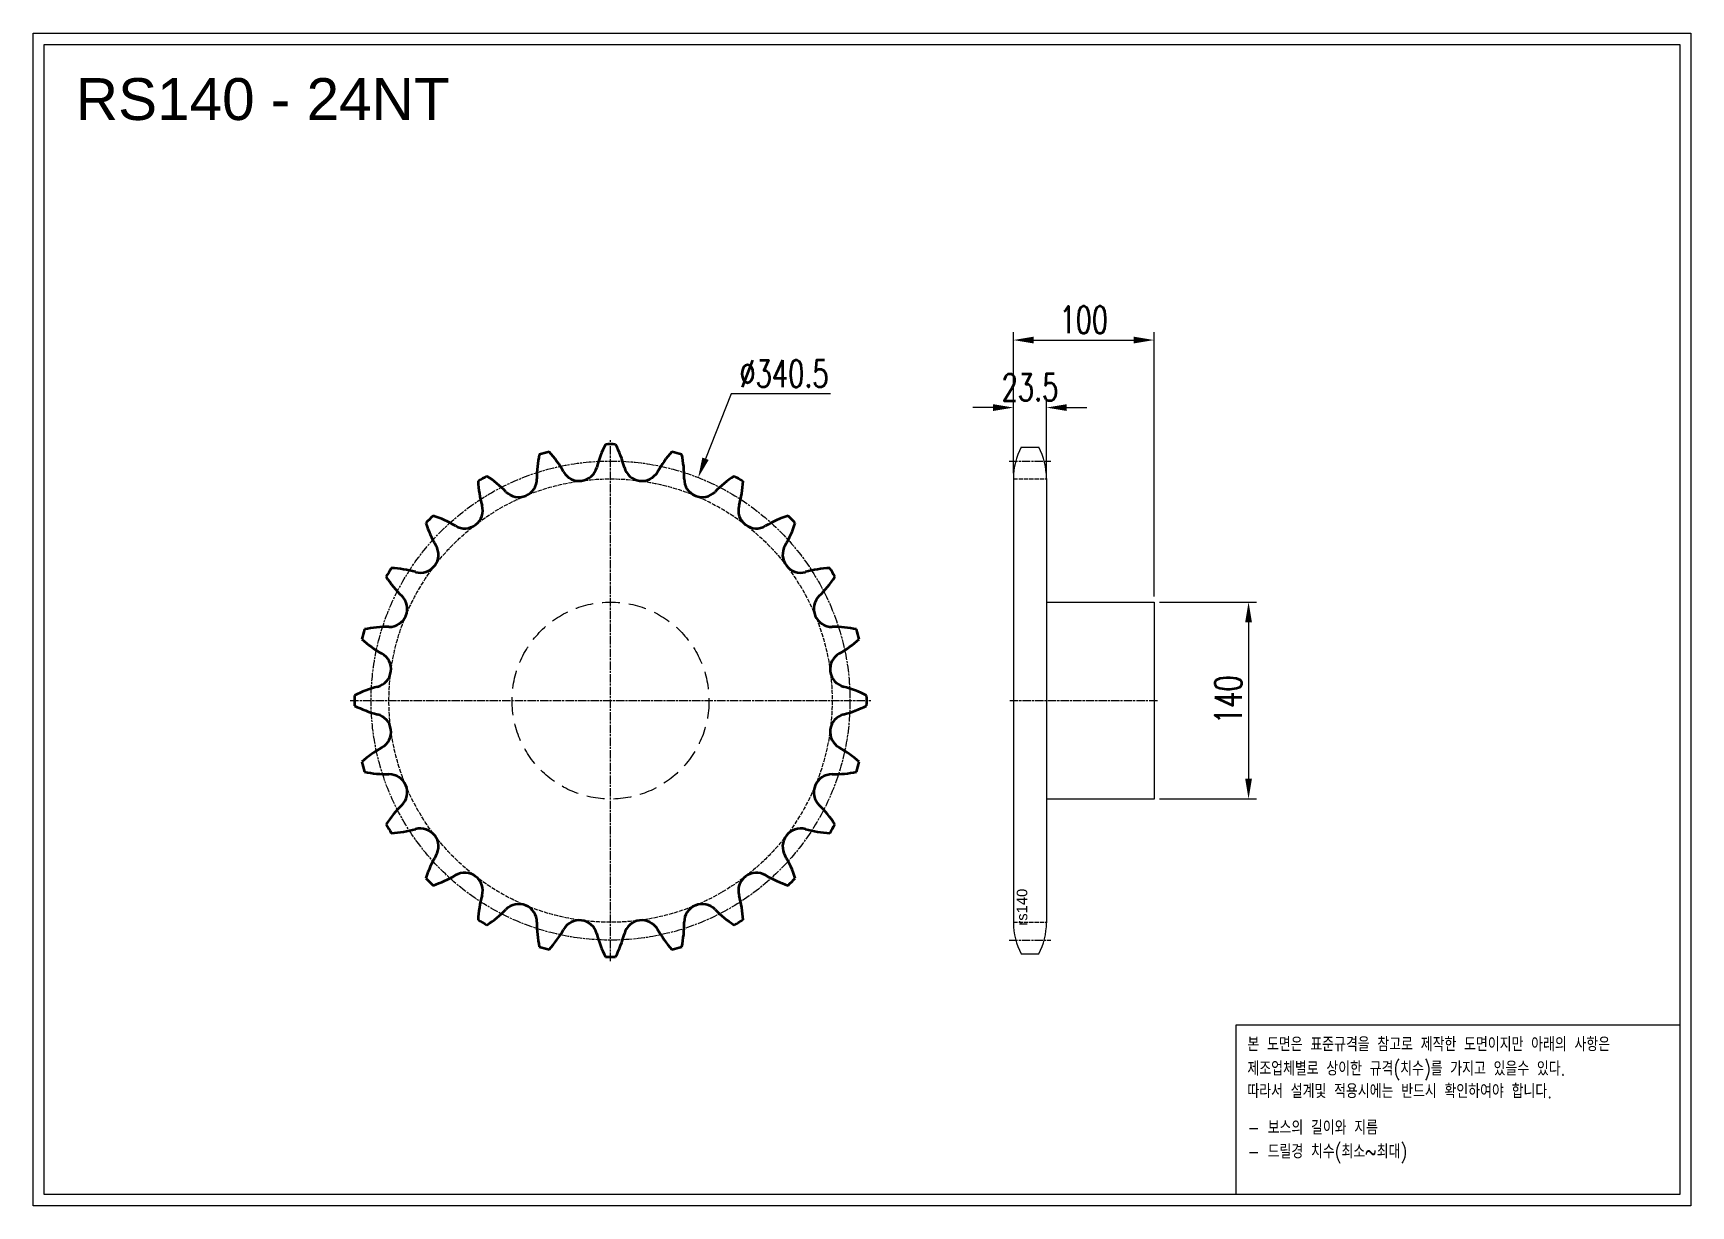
# Model space of a CAD drawing. Header units: millimetres. Extents: x 2294 to 3472, y 40753 to 41587.
import ezdxf

# ---------------------------------------------------------------- set-up
doc = ezdxf.new("R2010")
doc.units = ezdxf.units.MM
for name, pattern in [('AM_ISO02W050', [7.5, 6, -1.5]), ('AM_ISO02W050x2', [3.75, 3, -0.75]), ('AM_ISO08W050', [18, 12, -1.5, 3, -1.5]), ('AM_ISO08W050x2', [9, 6, -0.75, 1.5, -0.75]), ('HIDDEN', [9.525, 6.35, -3.175])]:
    doc.linetypes.add(name, pattern=pattern)
for name, color, linetype, lineweight in [('AM_0N', 7, 'Continuous', 50), ('AM_3N', 6, 'AM_ISO02W050', 25), ('AM_7', 4, 'AM_ISO08W050', 25), ('AM_7N', 4, 'AM_ISO08W050', 25)]:
    doc.layers.add(name, color=color, linetype=linetype, lineweight=lineweight)
doc.layers.add('HL', color=2, linetype='HIDDEN')
doc.layers.add('S-DIM', color=7, linetype='Continuous')
doc.styles.add('HAN', font='ROMANS.shx', dxfattribs={"width": 0.7, "bigfont": 'whgtxt.shx'})
doc.styles.add('HSG', font='SIMPLEX.shx', dxfattribs={"width": 0.7, "bigfont": 'HSG.shx'})
doc.styles.get("Standard").update_dxf_attribs({"font": 'arial.ttf'})
doc.dimstyles.new('APP32', dxfattribs={"dimscale": 8, "dimtxt": 2.4, "dimasz": 1.8, "dimexe": 0.7, "dimexo": 0.5, "dimgap": 0.6, "dimtad": 1, "dimtoh": 1, "dimdec": 1, "dimrnd": 0.01, "dimzin": 9, "dimdsep": 46, "dimtxsty": 'HSG', "dimcen": 0, "dimclrd": 1, "dimclre": 1, "dimclrt": 256, "dimazin": 2, "dimtp": 1, "dimtm": 1, "dimtfac": 0.5, "dimtdec": 1, "dimtofl": 0, "dimtmove": 0, "dimatfit": 3, "dimfxl": 0, "dimtvp": 1, "dimtolj": 2, "dimlwd": -1, "dimlwe": -1, "dimarcsym": 0})

# ---------------------------------------------------------------- blocks, each defined once
blk = doc.blocks.new('*D1')
at = {"layer": 'Defpoints', "color": 0, "transparency": 16777216}
for p in [(3090.6, 41182.5), (3090.6, 41042.5), (3157.8, 41042.5)]:
    blk.add_point(p, dxfattribs=at)
at = {"layer": 'S-DIM', "color": 1, "transparency": 16777216}
for p, q in [((3094.6, 41182.5), (3163.4, 41182.5)), ((3157.8, 41168.1), (3157.8, 41056.9)), ((3094.6, 41042.5), (3163.4, 41042.5))]:
    blk.add_line(p, q, dxfattribs=at)
for points in [[(3155.4, 41168.1), (3160.2, 41168.1), (3157.8, 41182.5)], [(3155.4, 41056.9), (3160.2, 41056.9), (3157.8, 41042.5)]]:
    blk.add_solid(points, dxfattribs=at)
at = {"layer": 'S-DIM', "transparency": 16777216, "insert": (3143.4, 41113.1), "char_height": 19.2, "attachment_point": 5, "rotation": 90, "style": 'HSG'}
blk.add_mtext('\\A2;140', dxfattribs=at)
blk = doc.blocks.new('*D2')
at = {"layer": 'Defpoints', "color": 0, "transparency": 16777216}
for p in [(3014.1, 41320.7), (2990.6, 41270), (3014.1, 41270)]:
    blk.add_point(p, dxfattribs=at)
at = {"layer": 'S-DIM', "color": 1, "transparency": 16777216}
for p, q in [((2976.2, 41320.7), (2961.8, 41320.7)), ((2990.6, 41274), (2990.6, 41326.3)), ((3014.1, 41274), (3014.1, 41326.3)), ((3028.5, 41320.7), (3042.9, 41320.7))]:
    blk.add_line(p, q, dxfattribs=at)
for points in [[(2976.2, 41323.1), (2976.2, 41318.3), (2990.6, 41320.7)], [(3028.5, 41323.1), (3028.5, 41318.3), (3014.1, 41320.7)]]:
    blk.add_solid(points, dxfattribs=at)
at = {"layer": 'S-DIM', "transparency": 16777216, "insert": (3002.4, 41335.1), "char_height": 19.2, "attachment_point": 5, "style": 'HSG'}
blk.add_mtext('\\A2;23.5', dxfattribs=at)
blk = doc.blocks.new('*D3')
at = {"layer": 'Defpoints', "color": 0, "transparency": 16777216}
for p in [(3090.6, 41368.7), (2990.6, 41270), (3090.6, 41182.5)]:
    blk.add_point(p, dxfattribs=at)
at = {"layer": 'S-DIM', "color": 1, "transparency": 16777216}
for p, q in [((2990.6, 41274), (2990.6, 41374.3)), ((3005, 41368.7), (3076.2, 41368.7)), ((3090.6, 41186.5), (3090.6, 41374.3))]:
    blk.add_line(p, q, dxfattribs=at)
for points in [[(3005, 41371.1), (3005, 41366.3), (2990.6, 41368.7)], [(3076.2, 41371.1), (3076.2, 41366.3), (3090.6, 41368.7)]]:
    blk.add_solid(points, dxfattribs=at)
at = {"layer": 'S-DIM', "transparency": 16777216, "insert": (3040.6, 41383.1), "char_height": 19.2, "attachment_point": 5, "style": 'HSG'}
blk.add_mtext('\\A2;100', dxfattribs=at)
blk = doc.blocks.new('*D4')
at = {"layer": 'Defpoints', "color": 0, "transparency": 16777216}
for p in [(2766.4, 41270.9), (2641.8, 40954)]:
    blk.add_point(p, dxfattribs=at)
at = {"layer": 'S-DIM', "color": 1, "transparency": 16777216}
for p, q in [((2789.8, 41330.4), (2771.7, 41284.3)), ((2860.5, 41330.4), (2789.8, 41330.4))]:
    blk.add_line(p, q, dxfattribs=at)
blk.add_solid([(2769.4, 41285.2), (2773.9, 41283.5), (2766.4, 41270.9)], dxfattribs=at)
at = {"layer": 'S-DIM', "transparency": 16777216, "insert": (2827.5, 41344.8), "char_height": 19.2, "attachment_point": 5, "style": 'HSG'}
blk.add_mtext('\\A2;∅340.5', dxfattribs=at)
blk = doc.blocks.new('notice1')
at = {"color": 4}
blk.add_lwpolyline([(-22142.12, 1735.9), (-22053.8, 1735.9), (-22053.8, 1702.07), (-22142.12, 1702.07)], close=True, dxfattribs=at)
at = {"color": 4, "style": 'HAN', "width": 0.8}
for s, p in [('본 도면은 표준규격을 참고로 제작한 도면이지만 아래의 사항은', (-22139.9, 1730.62)), ('제조업체별로 상이한 규격(치수)를 가지고 있을수 있다.', (-22139.9, 1725.78)), ('따라서 설계및 적용시에는 반드시 확인하여야 합니다.', (-22139.9, 1721.28)), ('- 보스의 길이와 지름', (-22139.9, 1714.03)), ('- 드릴경 치수(최소~최대)', (-22139.9, 1709.27))]:
    blk.add_text(s, height=2.7949, dxfattribs=at).set_placement(p)

msp = doc.modelspace()

# ---------------------------------------------------------------- linework, layer by layer
for p, q in [((2996.15, 41292.54), (3008.58, 41292.54)), ((2990.61, 41270.34), (2990.61, 40954.57)), ((3014.11, 41270.34), (3014.11, 40954.57)), ((2996.15, 40932.37), (3008.58, 40932.37))]:
    msp.add_line(p, q)
for points in [[(2293.53, 41586.82), (3472.33, 41586.82), (3472.33, 40753.33), (2293.53, 40753.33)], [(2301.47, 41578.88), (3464.39, 41578.88), (3464.39, 40761.27), (2301.47, 40761.27)]]:
    msp.add_lwpolyline(points, close=True)
msp.add_lwpolyline([(3014.11, 41182.46), (3090.61, 41182.46), (3090.61, 41042.46), (3014.11, 41042.46)])
for centre, start, end in [((3037.91, 41270.34), 152.00824, 180), ((2966.81, 41270.34), 0, 27.99176), ((3037.91, 40954.57), 180, 207.99176), ((2966.81, 40954.57), 332.00824, 0)]:
    msp.add_arc(centre, 47.3, start, end)
at = {"layer": 'AM_0N'}
for centre, radius, start, end in [((2771.07, 41258.54), 79.25, 152.95598, 165.625), ((2704.12, 41112.46), 182.15, 88.85743, 91.14257), ((2637.17, 41258.54), 79.25, 14.375, 27.04402), ((2730.98, 41270.89), 79.25, 167.95598, 180.625), ((2704.12, 41112.46), 182.15, 103.85743, 106.14257), ((2601.64, 41236.23), 79.25, 29.375, 42.04402), ((2806.6, 41236.23), 79.25, 137.95598, 150.625), ((2704.12, 41112.46), 182.15, 73.85743, 76.14257), ((2677.26, 41270.89), 79.25, 359.375, 12.04402), ((2704.12, 41112.46), 182.15, 118.85743, 121.14257), ((2573.1, 41205.49), 79.25, 44.375, 57.04402), ((2638.91, 41269.88), 12.83, 224.375, 0.625), ((2681.88, 41281.4), 12.83, 209.375, 345.625), ((2726.36, 41281.4), 12.83, 194.375, 330.625), ((2769.33, 41269.88), 12.83, 179.375, 315.625), ((2835.14, 41205.49), 79.25, 122.95598, 135.625), ((2704.12, 41112.46), 182.15, 58.85743, 61.14257), ((2689.06, 41272.44), 79.25, 182.95598, 195.625), ((2719.18, 41272.44), 79.25, 344.375, 357.04402), ((2600.39, 41247.64), 12.83, 239.375, 15.625), ((2807.85, 41247.64), 12.83, 164.375, 300.625), ((2704.12, 41112.46), 182.15, 133.85743, 136.14257), ((2648.17, 41263.09), 79.25, 197.95598, 210.625), ((2553.48, 41168.41), 79.25, 59.375, 72.04402), ((2854.76, 41168.41), 79.25, 107.95598, 120.625), ((2760.07, 41263.09), 79.25, 329.375, 342.04402), ((2704.12, 41112.46), 182.15, 43.85743, 46.14257), ((2568.93, 41216.19), 12.83, 254.375, 30.625), ((2839.31, 41216.19), 12.83, 149.375, 285.625), ((2704.12, 41112.46), 182.15, 148.85743, 151.14257), ((2611.08, 41243.48), 79.25, 212.95598, 225.625), ((2544.13, 41127.52), 79.25, 74.375, 87.04402), ((2864.11, 41127.52), 79.25, 92.95598, 105.625), ((2797.16, 41243.48), 79.25, 314.375, 327.04402), ((2704.12, 41112.46), 182.15, 28.85743, 31.14257), ((2546.69, 41177.66), 12.83, 269.375, 45.625), ((2861.55, 41177.66), 12.83, 134.375, 270.625), ((2545.69, 41085.6), 79.25, 89.375, 102.04402), ((2862.55, 41085.6), 79.25, 77.95598, 90.625), ((2704.12, 41112.46), 182.15, 163.85743, 166.14257), ((2580.34, 41214.93), 79.25, 227.95598, 240.625), ((2827.9, 41214.93), 79.25, 299.375, 312.04402), ((2704.12, 41112.46), 182.15, 13.85743, 16.14257), ((2535.18, 41134.7), 12.83, 284.375, 60.625), ((2873.06, 41134.7), 12.83, 119.375, 255.625), ((2558.04, 41045.51), 79.25, 104.375, 117.04402), ((2850.2, 41045.51), 79.25, 62.95598, 75.625), ((2704.12, 41112.46), 182.15, 178.85743, 181.14257), ((2558.04, 41179.41), 79.25, 242.95598, 255.625), ((2850.2, 41179.41), 79.25, 284.375, 297.04402), ((2704.12, 41112.46), 182.15, 358.85743, 1.14257), ((2535.18, 41090.21), 12.83, 299.375, 75.625), ((2873.06, 41090.21), 12.83, 104.375, 240.625), ((2580.34, 41009.98), 79.25, 119.375, 132.04402), ((2827.9, 41009.98), 79.25, 47.95598, 60.625), ((2704.12, 41112.46), 182.15, 193.85743, 196.14257), ((2545.69, 41139.32), 79.25, 257.95598, 270.625), ((2546.69, 41047.25), 12.83, 314.375, 90.625), ((2861.55, 41047.25), 12.83, 89.375, 225.625), ((2862.55, 41139.32), 79.25, 269.375, 282.04402), ((2704.12, 41112.46), 182.15, 343.85743, 346.14257), ((2611.08, 40981.43), 79.25, 134.375, 147.04402), ((2797.16, 40981.43), 79.25, 32.95598, 45.625), ((2704.12, 41112.46), 182.15, 208.85743, 211.14257), ((2704.12, 41112.46), 182.15, 328.85743, 331.14257), ((2544.13, 41097.4), 79.25, 272.95598, 285.625), ((2568.93, 41008.72), 12.83, 329.375, 105.625), ((2839.31, 41008.72), 12.83, 74.375, 210.625), ((2864.11, 41097.4), 79.25, 254.375, 267.04402), ((2648.17, 40961.82), 79.25, 149.375, 162.04402), ((2760.07, 40961.82), 79.25, 17.95598, 30.625), ((2553.48, 41056.5), 79.25, 287.95598, 300.625), ((2600.39, 40977.27), 12.83, 344.375, 120.625), ((2807.85, 40977.27), 12.83, 59.375, 195.625), ((2854.76, 41056.5), 79.25, 239.375, 252.04402), ((2704.12, 41112.46), 182.15, 223.85743, 226.14257), ((2704.12, 41112.46), 182.15, 313.85743, 316.14257), ((2689.06, 40952.47), 79.25, 164.375, 177.04402), ((2573.1, 41019.42), 79.25, 302.95598, 315.625), ((2638.91, 40955.03), 12.83, 359.375, 135.625), ((2769.33, 40955.03), 12.83, 44.375, 180.625), ((2835.14, 41019.42), 79.25, 224.375, 237.04402), ((2719.18, 40952.47), 79.25, 2.95598, 15.625), ((2704.12, 41112.46), 182.15, 238.85743, 241.14257), ((2730.98, 40954.02), 79.25, 179.375, 192.04402), ((2681.88, 40943.51), 12.83, 14.375, 150.625), ((2726.36, 40943.51), 12.83, 29.375, 165.625), ((2677.26, 40954.02), 79.25, 347.95598, 0.625), ((2704.12, 41112.46), 182.15, 298.85743, 301.14257), ((2601.64, 40988.68), 79.25, 317.95598, 330.625), ((2771.07, 40966.37), 79.25, 194.375, 207.04402), ((2637.17, 40966.37), 79.25, 332.95598, 345.625), ((2806.6, 40988.68), 79.25, 209.375, 222.04402), ((2704.12, 41112.46), 182.15, 253.85743, 256.14257), ((2704.12, 41112.46), 182.15, 268.85743, 271.14257), ((2704.12, 41112.46), 182.15, 283.85743, 286.14257)]:
    msp.add_arc(centre, radius, start, end, dxfattribs=at)
at = {"layer": 'AM_3N', "linetype": 'AM_ISO02W050x2'}
for p, q in [((2990.61, 41270.03), (3014.11, 41270.03)), ((2990.61, 40954.88), (3014.11, 40954.88))]:
    msp.add_line(p, q, dxfattribs=at)
msp.add_circle((2704.12, 41112.46), 157.57, dxfattribs=at)
at = {"layer": 'AM_7', "linetype": 'AM_ISO08W050x2'}
for p, q in [((2987.61, 41282.73), (3017.11, 41282.73)), ((2987.61, 40942.18), (3017.11, 40942.18))]:
    msp.add_line(p, q, dxfattribs=at)
msp.add_circle((2704.12, 41112.46), 170.27, dxfattribs=at)
at = {"layer": 'AM_7N', "linetype": 'AM_ISO08W050x2'}
for p, q in [((2704.12, 40927.31), (2704.12, 41297.61)), ((2518.97, 41112.46), (2889.27, 41112.46)), ((2988.04, 41112.46), (3093.45, 41112.46))]:
    msp.add_line(p, q, dxfattribs=at)
at = {"layer": 'HL', "ltscale": 2}
msp.add_circle((2704.12, 41112.46), 70, dxfattribs=at)

# ---------------------------------------------------------------- block references
at = {"xscale": 3.570006619481701, "yscale": 3.570006619481701, "zscale": 3.570006619481701}
msp.add_blockref('notice1', (82196.59, 34684.88), dxfattribs=at)

# ---------------------------------------------------------------- texts
msp.add_text('RS140 - 24NT', height=29.7675).set_placement((2323.89, 41525.1))
msp.add_text('rs140', height=7.5, rotation=90).set_placement((3000.46, 40952.48))

# ---------------------------------------------------------------- dimensions: what is measured, and where the dimension line sits
at = {"layer": 'S-DIM'}
dim = msp.add_linear_dim(base=(3090.61, 41368.75), p1=(2990.61, 41270.03), p2=(3090.61, 41182.46), dimstyle='APP32', dxfattribs=at)
dim.commit()
dim.dimension.update_dxf_attribs({"geometry": '*D3', "text_midpoint": (3040.61, 41383.15)})
dim = msp.add_diameter_dim_2p(p1=(2641.85, 40953.98), p2=(2766.39, 41270.93), dimstyle='APP32', dxfattribs=at)
dim.commit()
dim.dimension.update_dxf_attribs({"geometry": '*D4', "text_midpoint": (2827.51, 41330.39), "dimtype": 131})
dim = msp.add_linear_dim(base=(3014.11, 41320.75), p1=(2990.61, 41270.03), p2=(3014.11, 41270.03), dimstyle='APP32', dxfattribs=at)
dim.commit()
dim.dimension.update_dxf_attribs({"geometry": '*D2', "text_midpoint": (3002.36, 41320.75), "dimtype": 128})
dim = msp.add_linear_dim(base=(3157.78, 41042.46), p1=(3090.61, 41182.46), p2=(3090.61, 41042.46), angle=90, dimstyle='APP32', dxfattribs=at)
dim.commit()
dim.dimension.update_dxf_attribs({"geometry": '*D1', "text_midpoint": (3157.78, 41113.07), "dimtype": 128})

doc.saveas('drawing.dxf')
